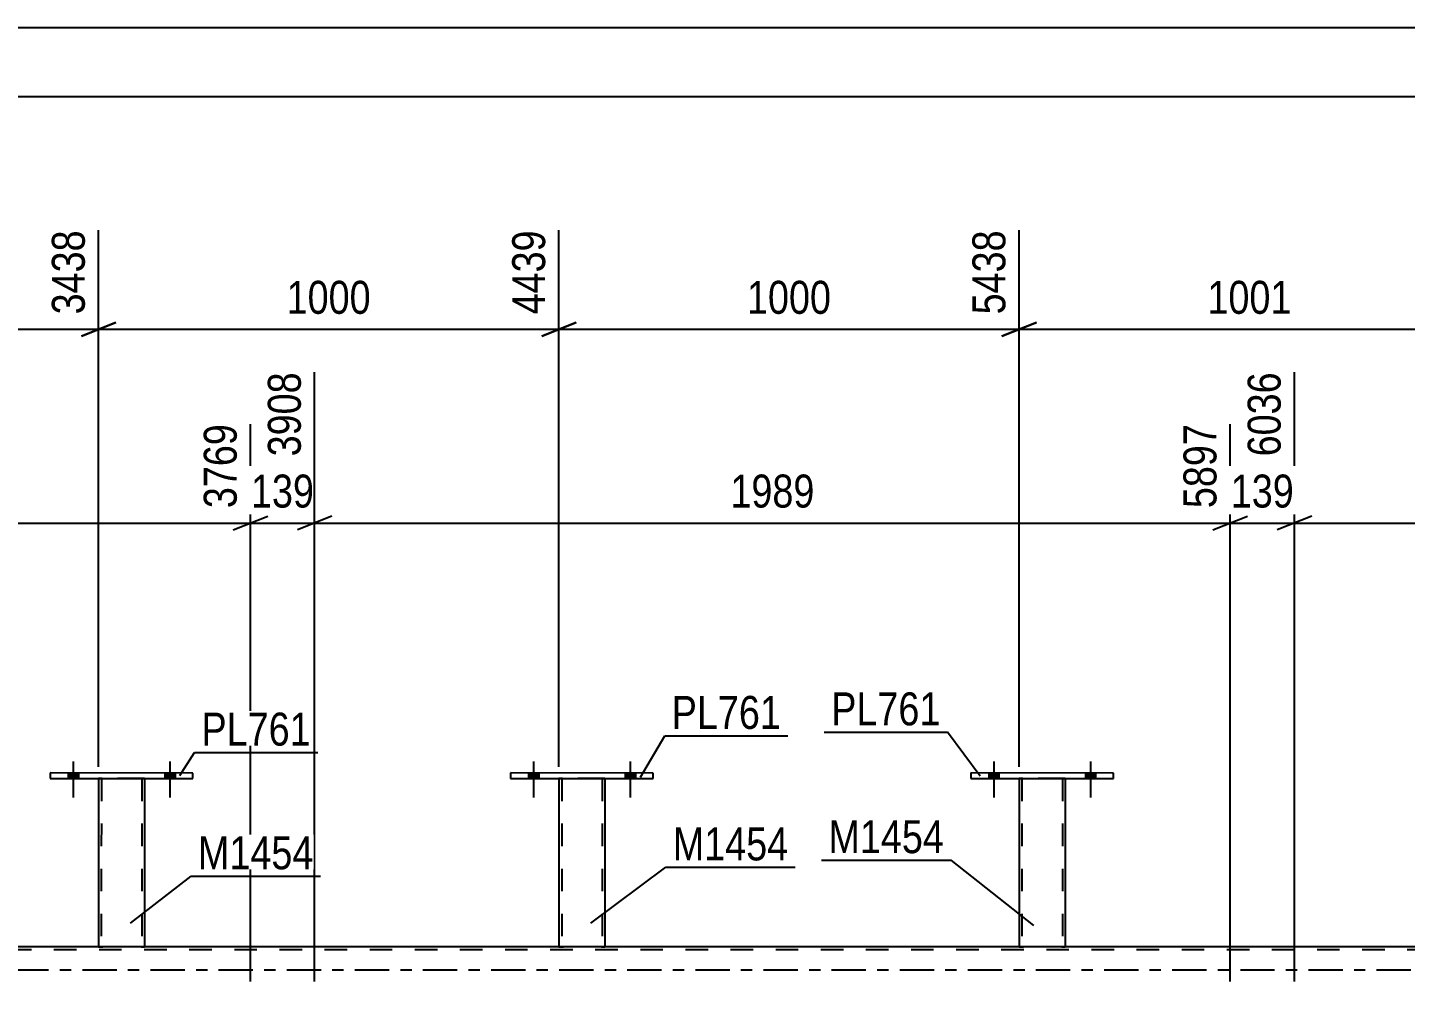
# Model space of a CAD drawing. Header units: millimetres. Extents: x 0 to 841, y 0 to 594.
# Drawn here: x 176.8 to 296.6, y 421.8 to 504.7 of the extents above; entities that cross this region are included whole.
import ezdxf

# ---------------------------------------------------------------- set-up
doc = ezdxf.new("R2010")
doc.units = ezdxf.units.MM
doc.linetypes.add('DXK_LINE_DOT2', pattern=[3.9198, 1.9599, -1.9599])
doc.linetypes.add('DXK_LINE_DOT3', pattern=[5.9187, 2.979, -0.9799, 0.9799, -0.9799])
doc.styles.add('Arial Narrow', font='ARIALN.TTF', dxfattribs={"height": 0.2})

# ---------------------------------------------------------------- blocks, each defined once
blk = doc.blocks.new('Part-122570569-5436 - 5143')
at = {"color": 2, "linetype": 'Continuous'}
for p, q in [((218.82, 439.88), (218.82, 439.4)), ((231.22, 439.87), (218.82, 439.88)), ((231.22, 439.39), (231.22, 439.87)), ((218.82, 439.4), (231.22, 439.39))]:
    blk.add_line(p, q, dxfattribs=at)
blk = doc.blocks.new('Part-122570569-5201 - 5143')
at = {"color": 7, "linetype": 'DXK_LINE_DOT2'}
for p, q in [((745.55, 424.52), (45.48, 424.52)), ((187.01, 424.76), (183.01, 424.76)), ((227.02, 424.76), (223.02, 424.76)), ((267.01, 424.76), (263.01, 424.76))]:
    blk.add_line(p, q, dxfattribs=at)
at = {"color": 2, "linetype": 'Continuous'}
for p, q in [((183.01, 424.76), (147.01, 424.76)), ((223.02, 424.76), (187.01, 424.76)), ((263.01, 424.76), (227.02, 424.76)), ((303.01, 424.76), (267.01, 424.76))]:
    blk.add_line(p, q, dxfattribs=at)
at = {"color": 7, "linetype": 'DXK_LINE_DOT3'}
blk.add_line((45.48, 422.76), (745.55, 422.76), dxfattribs=at)
blk = doc.blocks.new('Part-122570569-5396 - 5143')
at = {"color": 2, "linetype": 'Continuous'}
for p, q in [((178.82, 439.88), (178.82, 439.4)), ((191.22, 439.87), (178.82, 439.88)), ((191.22, 439.39), (191.22, 439.87)), ((178.82, 439.4), (191.22, 439.39))]:
    blk.add_line(p, q, dxfattribs=at)
blk = doc.blocks.new('Bolt-122570569-5492 - 5143')
at = {"linetype": 'Continuous'}
for points in [[(180.38, 439.4), (181.26, 439.4), (181.26, 439.88), (180.38, 439.88)], [(188.78, 439.39), (189.66, 439.39), (189.66, 439.87), (188.78, 439.87)]]:
    blk.add_hatch(color=1, dxfattribs=at).paths.add_polyline_path(points)
at = {"color": 1, "linetype": 'Continuous'}
for p, q in [((180.82, 440.88), (180.82, 437.76)), ((189.22, 440.87), (189.22, 437.75)), ((180.38, 439.88), (180.38, 439.4)), ((181.26, 439.88), (181.26, 439.4)), ((188.78, 439.87), (188.78, 439.39)), ((189.66, 439.87), (189.66, 439.39))]:
    blk.add_line(p, q, dxfattribs=at)
blk = doc.blocks.new('Bolt-122570569-5377 - 5143')
at = {"linetype": 'Continuous'}
for points in [[(180.38, 439.4), (181.26, 439.4), (181.26, 439.88), (180.38, 439.88)], [(188.78, 439.39), (189.66, 439.39), (189.66, 439.87), (188.78, 439.87)]]:
    blk.add_hatch(color=1, dxfattribs=at).paths.add_polyline_path(points)
at = {"color": 1, "linetype": 'Continuous'}
for p, q in [((180.82, 440.88), (180.82, 437.76)), ((189.22, 440.87), (189.22, 437.75)), ((180.38, 439.88), (180.38, 439.4)), ((181.26, 439.88), (181.26, 439.4)), ((188.78, 439.87), (188.78, 439.39)), ((189.66, 439.87), (189.66, 439.39))]:
    blk.add_line(p, q, dxfattribs=at)
blk = doc.blocks.new('Part-122570569-5391 - 5143')
at = {"color": 2, "linetype": 'Continuous'}
for p, q in [((183.02, 439.4), (183.01, 424.76)), ((187.02, 439.4), (187.01, 424.76)), ((183.05, 424.76), (183.01, 424.76)), ((183.15, 424.76), (183.05, 424.76)), ((183.31, 424.76), (183.15, 424.76)), ((186.72, 424.76), (183.31, 424.76)), ((186.87, 424.76), (186.72, 424.76)), ((186.98, 424.76), (186.87, 424.76)), ((187.01, 424.76), (186.98, 424.76))]:
    blk.add_line(p, q, dxfattribs=at)
at = {"color": 7, "linetype": 'DXK_LINE_DOT2'}
for p, q in [((183.02, 439.4), (183.02, 439.4)), ((183.02, 439.4), (183.02, 439.4)), ((183.02, 439.4), (183.02, 439.4)), ((183.05, 439.4), (183.02, 439.4)), ((183.02, 439.4), (183.05, 439.4)), ((183.16, 439.4), (183.05, 439.4)), ((183.05, 439.4), (183.16, 439.4)), ((183.31, 439.4), (183.16, 439.4)), ((183.16, 439.4), (183.31, 439.4)), ((183.26, 439.4), (183.25, 424.76)), ((183.26, 439.4), (183.26, 439.4)), ((183.28, 439.4), (183.26, 439.4)), ((183.26, 439.4), (183.28, 439.4)), ((183.33, 439.4), (183.28, 439.4)), ((183.28, 439.4), (183.33, 439.4)), ((186.72, 439.4), (183.31, 439.4)), ((186.72, 439.4), (183.31, 439.4)), ((186.63, 439.4), (183.33, 439.4)), ((183.33, 439.4), (183.41, 439.4)), ((186.71, 439.4), (183.41, 439.4)), ((186.71, 439.4), (186.63, 439.4)), ((186.76, 439.4), (186.71, 439.4)), ((186.71, 439.4), (186.76, 439.4)), ((186.72, 439.4), (186.88, 439.4)), ((186.88, 439.4), (186.72, 439.4)), ((186.78, 439.4), (186.76, 439.4)), ((186.76, 439.4), (186.78, 439.4)), ((186.78, 439.4), (186.77, 424.76)), ((186.78, 439.4), (186.78, 439.4)), ((186.88, 439.4), (186.98, 439.4)), ((186.98, 439.4), (186.88, 439.4)), ((186.98, 439.4), (187.02, 439.4)), ((187.02, 439.4), (186.98, 439.4)), ((187.02, 439.4), (187.02, 439.4)), ((187.02, 439.4), (187.02, 439.4)), ((187.02, 439.4), (187.02, 439.4)), ((183.01, 424.76), (183.05, 424.76)), ((183.05, 424.76), (183.15, 424.76)), ((183.15, 424.76), (183.31, 424.76)), ((183.27, 424.76), (183.25, 424.76)), ((183.25, 424.76), (183.27, 424.76)), ((183.32, 424.76), (183.27, 424.76)), ((183.27, 424.76), (183.32, 424.76)), ((186.72, 424.76), (183.31, 424.76)), ((186.62, 424.76), (183.32, 424.76)), ((183.32, 424.76), (183.4, 424.76)), ((186.75, 424.76), (183.4, 424.76)), ((186.7, 424.76), (186.62, 424.76)), ((186.75, 424.76), (186.7, 424.76)), ((186.72, 424.76), (186.87, 424.76)), ((186.77, 424.76), (186.75, 424.76)), ((186.75, 424.76), (186.77, 424.76)), ((186.87, 424.76), (186.98, 424.76)), ((186.98, 424.76), (187.01, 424.76))]:
    blk.add_line(p, q, dxfattribs=at)
blk = doc.blocks.new('Part-122570569-5426 - 5143')
at = {"color": 2, "linetype": 'Continuous'}
for p, q in [((258.81, 439.88), (258.81, 439.4)), ((271.21, 439.87), (258.81, 439.88)), ((271.21, 439.39), (271.21, 439.87)), ((258.81, 439.4), (271.21, 439.39))]:
    blk.add_line(p, q, dxfattribs=at)
blk = doc.blocks.new('Part-122570569-5431 - 5143')
at = {"color": 2, "linetype": 'Continuous'}
for p, q in [((223.02, 439.4), (223.02, 424.76)), ((227.02, 439.4), (227.02, 424.76)), ((223.05, 424.76), (223.02, 424.76)), ((223.16, 424.76), (223.05, 424.76)), ((223.31, 424.76), (223.16, 424.76)), ((226.72, 424.76), (223.31, 424.76)), ((226.88, 424.76), (226.72, 424.76)), ((226.98, 424.76), (226.88, 424.76)), ((227.02, 424.76), (226.98, 424.76))]:
    blk.add_line(p, q, dxfattribs=at)
at = {"color": 7, "linetype": 'DXK_LINE_DOT2'}
for p, q in [((223.02, 439.4), (223.02, 439.4)), ((223.02, 439.4), (223.02, 439.4)), ((223.02, 439.4), (223.02, 439.4)), ((223.06, 439.4), (223.02, 439.4)), ((223.02, 439.4), (223.06, 439.4)), ((223.16, 439.4), (223.06, 439.4)), ((223.06, 439.4), (223.16, 439.4)), ((223.32, 439.4), (223.16, 439.4)), ((223.16, 439.4), (223.32, 439.4)), ((223.26, 439.4), (223.26, 439.4)), ((223.26, 439.4), (223.26, 424.76)), ((223.28, 439.4), (223.26, 439.4)), ((223.26, 439.4), (223.28, 439.4)), ((223.33, 439.4), (223.28, 439.4)), ((223.28, 439.4), (223.33, 439.4)), ((226.73, 439.4), (223.32, 439.4)), ((226.73, 439.4), (223.32, 439.4)), ((226.63, 439.4), (223.33, 439.4)), ((223.33, 439.4), (223.41, 439.4)), ((226.71, 439.4), (223.41, 439.4)), ((226.71, 439.4), (226.63, 439.4)), ((226.76, 439.4), (226.71, 439.4)), ((226.71, 439.4), (226.76, 439.4)), ((226.73, 439.4), (226.88, 439.4)), ((226.88, 439.4), (226.73, 439.4)), ((226.78, 439.4), (226.76, 439.4)), ((226.76, 439.4), (226.78, 439.4)), ((226.78, 439.4), (226.78, 439.4)), ((226.78, 439.4), (226.78, 424.76)), ((226.88, 439.4), (226.99, 439.4)), ((226.99, 439.4), (226.88, 439.4)), ((226.99, 439.4), (227.02, 439.4)), ((227.02, 439.4), (226.99, 439.4)), ((227.02, 439.4), (227.02, 439.4)), ((227.02, 439.4), (227.02, 439.4)), ((227.02, 439.4), (227.02, 439.4)), ((223.02, 424.76), (223.05, 424.76)), ((223.05, 424.76), (223.16, 424.76)), ((223.16, 424.76), (223.31, 424.76)), ((223.28, 424.76), (223.26, 424.76)), ((223.26, 424.76), (223.28, 424.76)), ((223.33, 424.76), (223.28, 424.76)), ((223.28, 424.76), (223.33, 424.76)), ((226.72, 424.76), (223.31, 424.76)), ((226.63, 424.76), (223.33, 424.76)), ((223.33, 424.76), (223.41, 424.76)), ((226.76, 424.76), (223.41, 424.76)), ((226.71, 424.76), (226.63, 424.76)), ((226.76, 424.76), (226.71, 424.76)), ((226.72, 424.76), (226.88, 424.76)), ((226.78, 424.76), (226.76, 424.76)), ((226.76, 424.76), (226.78, 424.76)), ((226.88, 424.76), (226.98, 424.76)), ((226.98, 424.76), (227.02, 424.76))]:
    blk.add_line(p, q, dxfattribs=at)
blk = doc.blocks.new('Part-122570569-5465 - 5143')
at = {"color": 2, "linetype": 'Continuous'}
for p, q in [((263.01, 439.4), (263.01, 424.76)), ((267.01, 439.4), (267.01, 424.76)), ((263.04, 424.76), (263.01, 424.76)), ((263.15, 424.76), (263.04, 424.76)), ((263.3, 424.76), (263.15, 424.76)), ((266.71, 424.76), (263.3, 424.76)), ((266.87, 424.76), (266.71, 424.76)), ((266.97, 424.76), (266.87, 424.76)), ((267.01, 424.76), (266.97, 424.76))]:
    blk.add_line(p, q, dxfattribs=at)
at = {"color": 7, "linetype": 'DXK_LINE_DOT2'}
for p, q in [((263.01, 439.4), (263.01, 439.4)), ((263.01, 439.4), (263.01, 439.4)), ((263.01, 439.4), (263.01, 439.4)), ((263.05, 439.4), (263.01, 439.4)), ((263.01, 439.4), (263.05, 439.4)), ((263.15, 439.4), (263.05, 439.4)), ((263.05, 439.4), (263.15, 439.4)), ((263.31, 439.4), (263.15, 439.4)), ((263.15, 439.4), (263.31, 439.4)), ((263.25, 439.4), (263.25, 439.4)), ((263.25, 439.4), (263.25, 424.76)), ((263.27, 439.4), (263.25, 439.4)), ((263.25, 439.4), (263.27, 439.4)), ((263.32, 439.4), (263.27, 439.4)), ((263.27, 439.4), (263.32, 439.4)), ((266.72, 439.4), (263.31, 439.4)), ((266.72, 439.4), (263.31, 439.4)), ((266.62, 439.4), (263.32, 439.4)), ((263.32, 439.4), (263.4, 439.4)), ((266.7, 439.4), (263.4, 439.4)), ((266.7, 439.4), (266.62, 439.4)), ((266.75, 439.4), (266.7, 439.4)), ((266.7, 439.4), (266.75, 439.4)), ((266.72, 439.4), (266.87, 439.4)), ((266.87, 439.4), (266.72, 439.4)), ((266.77, 439.4), (266.75, 439.4)), ((266.75, 439.4), (266.77, 439.4)), ((266.77, 439.4), (266.77, 439.4)), ((266.77, 439.4), (266.77, 424.76)), ((266.87, 439.4), (266.98, 439.4)), ((266.98, 439.4), (266.87, 439.4)), ((266.98, 439.4), (267.01, 439.4)), ((267.01, 439.4), (266.98, 439.4)), ((267.01, 439.4), (267.01, 439.4)), ((267.01, 439.4), (267.01, 439.4)), ((267.01, 439.4), (267.01, 439.4)), ((263.01, 424.76), (263.04, 424.76)), ((263.04, 424.76), (263.15, 424.76)), ((263.15, 424.76), (263.3, 424.76)), ((263.27, 424.76), (263.25, 424.76)), ((263.25, 424.76), (263.27, 424.76)), ((263.32, 424.76), (263.27, 424.76)), ((263.27, 424.76), (263.32, 424.76)), ((266.71, 424.76), (263.3, 424.76)), ((266.62, 424.76), (263.32, 424.76)), ((263.32, 424.76), (263.4, 424.76)), ((266.75, 424.76), (263.4, 424.76)), ((266.7, 424.76), (266.62, 424.76)), ((266.75, 424.76), (266.7, 424.76)), ((266.71, 424.76), (266.87, 424.76)), ((266.77, 424.76), (266.75, 424.76)), ((266.75, 424.76), (266.77, 424.76)), ((266.87, 424.76), (266.97, 424.76)), ((266.97, 424.76), (267.01, 424.76))]:
    blk.add_line(p, q, dxfattribs=at)
blk = doc.blocks.new('Bolt-122570569-5482 - 5143')
at = {"linetype": 'Continuous'}
for points in [[(260.37, 439.4), (261.25, 439.4), (261.25, 439.88), (260.37, 439.88)], [(268.77, 439.39), (269.65, 439.39), (269.65, 439.87), (268.77, 439.87)]]:
    blk.add_hatch(color=1, dxfattribs=at).paths.add_polyline_path(points)
at = {"color": 1, "linetype": 'Continuous'}
for p, q in [((260.81, 440.88), (260.81, 437.76)), ((269.21, 440.87), (269.21, 437.75)), ((260.37, 439.88), (260.37, 439.4)), ((261.25, 439.88), (261.25, 439.4)), ((268.77, 439.87), (268.77, 439.39)), ((269.65, 439.87), (269.65, 439.39))]:
    blk.add_line(p, q, dxfattribs=at)
blk = doc.blocks.new('Bolt-122570569-5491 - 5143')
at = {"linetype": 'Continuous'}
for points in [[(220.38, 439.4), (221.26, 439.4), (221.26, 439.88), (220.38, 439.88)], [(228.78, 439.39), (229.66, 439.39), (229.66, 439.87), (228.78, 439.87)]]:
    blk.add_hatch(color=1, dxfattribs=at).paths.add_polyline_path(points)
at = {"color": 1, "linetype": 'Continuous'}
for p, q in [((220.82, 440.88), (220.82, 437.76)), ((229.22, 440.87), (229.22, 437.75)), ((220.38, 439.88), (220.38, 439.4)), ((221.26, 439.88), (221.26, 439.4)), ((228.78, 439.87), (228.78, 439.39)), ((229.66, 439.87), (229.66, 439.39))]:
    blk.add_line(p, q, dxfattribs=at)
blk = doc.blocks.new('Bolt-122570569-5615 - 5143')
at = {"linetype": 'Continuous'}
for points in [[(260.37, 439.4), (261.25, 439.4), (261.25, 439.88), (260.37, 439.88)], [(268.77, 439.39), (269.65, 439.39), (269.65, 439.87), (268.77, 439.87)]]:
    blk.add_hatch(color=1, dxfattribs=at).paths.add_polyline_path(points)
at = {"color": 1, "linetype": 'Continuous'}
for p, q in [((260.81, 440.88), (260.81, 437.76)), ((269.21, 440.87), (269.21, 437.75)), ((260.37, 439.88), (260.37, 439.4)), ((261.25, 439.88), (261.25, 439.4)), ((268.77, 439.87), (268.77, 439.39)), ((269.65, 439.87), (269.65, 439.39))]:
    blk.add_line(p, q, dxfattribs=at)
blk = doc.blocks.new('Bolt-122570569-5616 - 5143')
at = {"linetype": 'Continuous'}
for points in [[(220.38, 439.4), (221.26, 439.4), (221.26, 439.88), (220.38, 439.88)], [(228.78, 439.39), (229.66, 439.39), (229.66, 439.87), (228.78, 439.87)]]:
    blk.add_hatch(color=1, dxfattribs=at).paths.add_polyline_path(points)
at = {"color": 1, "linetype": 'Continuous'}
for p, q in [((220.82, 440.88), (220.82, 437.76)), ((229.22, 440.87), (229.22, 437.75)), ((220.38, 439.88), (220.38, 439.4)), ((221.26, 439.88), (221.26, 439.4)), ((228.78, 439.87), (228.78, 439.39)), ((229.66, 439.87), (229.66, 439.39))]:
    blk.add_line(p, q, dxfattribs=at)
blk = doc.blocks.new('StraightDimension-122570569-4570 - 3910')
at = {"color": 7, "linetype": 'Continuous'}
blk.add_line((63.4, 498.68), (756.44, 498.68), dxfattribs=at)
blk = doc.blocks.new('StraightDimension-122570569-9628 - 3910')
at = {"color": 7, "linetype": 'Continuous'}
blk.add_line((64.04, 504.67), (755.8, 504.67), dxfattribs=at)
blk = doc.blocks.new('StraightDimension-122570569-17855 - 5143')
at = {"color": 7, "linetype": 'Continuous'}
for p, q in [((263.01, 440.4), (263.01, 487.05)), ((303.05, 440.4), (303.05, 487.05)), ((264.51, 479.04), (261.51, 477.84)), ((301.55, 477.84), (304.55, 479.04)), ((263.01, 478.44), (303.05, 478.44))]:
    blk.add_line(p, q, dxfattribs=at)
at = {"color": 0}
blk.add_wipeout([(287.29, 479.19), (287.29, 483.39), (278.77, 483.39), (278.77, 479.19)], dxfattribs=at)
at = {"color": 3, "style": 'Arial Narrow'}
blk.add_text('1001', height=2.863, dxfattribs=at).set_placement((279.37, 479.79))
at = {"color": 0, "linetype": 'Continuous'}
blk.add_wipeout([(302.45, 487.65), (298.25, 487.65), (298.25, 479.14), (302.45, 479.14)], dxfattribs=at)
at = {"color": 3, "linetype": 'Continuous', "style": 'Arial Narrow'}
blk.add_text('6439', height=2.863, rotation=90.0002, dxfattribs=at).set_placement((301.85, 479.74))
blk = doc.blocks.new('StraightDimension-122570569-6590 - 5143')
at = {"color": 7, "linetype": 'Continuous'}
for p, q in [((112.4, 421.76), (112.4, 470.21)), ((196.22, 421.76), (196.22, 470.21)), ((113.9, 462.2), (110.9, 461)), ((194.72, 461), (197.72, 462.2)), ((112.4, 461.6), (196.22, 461.6))]:
    blk.add_line(p, q, dxfattribs=at)
at = {"color": 0}
blk.add_wipeout([(158.57, 462.35), (158.57, 466.55), (150.05, 466.55), (150.05, 462.35)], dxfattribs=at)
at = {"color": 3, "style": 'Arial Narrow'}
blk.add_text('2095', height=2.863, dxfattribs=at).set_placement((150.65, 462.95))
at = {"color": 0, "linetype": 'Continuous'}
blk.add_wipeout([(195.62, 470.81), (191.42, 470.81), (191.42, 462.3), (195.62, 462.3)], dxfattribs=at)
at = {"color": 3, "linetype": 'Continuous', "style": 'Arial Narrow'}
blk.add_text('3769', height=2.863, rotation=90.0002, dxfattribs=at).set_placement((195.02, 462.9))
blk = doc.blocks.new('StraightDimension-122570569-6575 - 5143')
at = {"color": 7, "linetype": 'Continuous'}
for p, q in [((201.79, 421.76), (201.79, 474.71)), ((196.22, 421.76), (196.22, 470.21)), ((194.72, 461), (197.72, 462.2)), ((203.29, 462.2), (200.29, 461)), ((196.22, 461.6), (201.79, 461.6))]:
    blk.add_line(p, q, dxfattribs=at)
at = {"color": 0}
blk.add_wipeout([(202.35, 462.35), (202.35, 466.55), (195.66, 466.55), (195.66, 462.35)], dxfattribs=at)
at = {"color": 3, "style": 'Arial Narrow'}
blk.add_text('139', height=2.863, dxfattribs=at).set_placement((196.26, 462.95))
at = {"color": 0, "linetype": 'Continuous'}
blk.add_wipeout([(201.19, 475.31), (196.99, 475.31), (196.99, 466.8), (201.19, 466.8)], dxfattribs=at)
at = {"color": 3, "linetype": 'Continuous', "style": 'Arial Narrow'}
blk.add_text('3908', height=2.863, rotation=90.0002, dxfattribs=at).set_placement((200.59, 467.4))
blk = doc.blocks.new('StraightDimension-122570569-6556 - 5143')
at = {"color": 7, "linetype": 'Continuous'}
for p, q in [((201.79, 421.76), (201.79, 474.71)), ((281.35, 421.76), (281.35, 470.21)), ((203.29, 462.2), (200.29, 461)), ((279.85, 461), (282.85, 462.2)), ((201.79, 461.6), (281.35, 461.6))]:
    blk.add_line(p, q, dxfattribs=at)
at = {"color": 0}
blk.add_wipeout([(245.83, 462.35), (245.83, 466.55), (237.32, 466.55), (237.32, 462.35)], dxfattribs=at)
at = {"color": 3, "style": 'Arial Narrow'}
blk.add_text('1989', height=2.863, dxfattribs=at).set_placement((237.92, 462.95))
at = {"color": 0, "linetype": 'Continuous'}
blk.add_wipeout([(280.75, 470.81), (276.55, 470.81), (276.55, 462.3), (280.75, 462.3)], dxfattribs=at)
at = {"color": 3, "linetype": 'Continuous', "style": 'Arial Narrow'}
blk.add_text('5897', height=2.863, rotation=90.0002, dxfattribs=at).set_placement((280.15, 462.9))
blk = doc.blocks.new('StraightDimension-122570569-6522 - 5143')
at = {"color": 7, "linetype": 'Continuous'}
for p, q in [((286.93, 421.76), (286.93, 474.71)), ((366.49, 421.76), (366.49, 470.21)), ((288.43, 462.2), (285.43, 461)), ((364.99, 461), (367.99, 462.2)), ((286.93, 461.6), (366.49, 461.6))]:
    blk.add_line(p, q, dxfattribs=at)
at = {"color": 0}
blk.add_wipeout([(330.96, 462.35), (330.96, 466.55), (322.45, 466.55), (322.45, 462.35)], dxfattribs=at)
at = {"color": 3, "style": 'Arial Narrow'}
blk.add_text('1989', height=2.863, dxfattribs=at).set_placement((323.05, 462.95))
at = {"color": 0, "linetype": 'Continuous'}
blk.add_wipeout([(365.89, 470.81), (361.69, 470.81), (361.69, 462.3), (365.89, 462.3)], dxfattribs=at)
at = {"color": 3, "linetype": 'Continuous', "style": 'Arial Narrow'}
blk.add_text('8025', height=2.863, rotation=90.0002, dxfattribs=at).set_placement((365.29, 462.9))
blk = doc.blocks.new('StraightDimension-122570569-6537 - 5143')
at = {"color": 7, "linetype": 'Continuous'}
for p, q in [((286.93, 421.76), (286.93, 474.71)), ((281.35, 421.76), (281.35, 470.21)), ((279.85, 461), (282.85, 462.2)), ((288.43, 462.2), (285.43, 461)), ((281.35, 461.6), (286.93, 461.6))]:
    blk.add_line(p, q, dxfattribs=at)
at = {"color": 0}
blk.add_wipeout([(287.48, 462.35), (287.48, 466.55), (280.8, 466.55), (280.8, 462.35)], dxfattribs=at)
at = {"color": 3, "style": 'Arial Narrow'}
blk.add_text('139', height=2.863, dxfattribs=at).set_placement((281.4, 462.95))
at = {"color": 0, "linetype": 'Continuous'}
blk.add_wipeout([(286.33, 475.31), (282.13, 475.31), (282.13, 466.8), (286.33, 466.8)], dxfattribs=at)
at = {"color": 3, "linetype": 'Continuous', "style": 'Arial Narrow'}
blk.add_text('6036', height=2.863, rotation=90.0002, dxfattribs=at).set_placement((285.73, 467.4))
blk = doc.blocks.new('StraightDimension-122570569-17856 - 5143')
at = {"color": 7, "linetype": 'Continuous'}
for p, q in [((223.02, 440.4), (223.02, 487.05)), ((263.01, 440.4), (263.01, 487.05)), ((224.52, 479.04), (221.52, 477.84)), ((261.51, 477.84), (264.51, 479.04)), ((223.02, 478.44), (263.01, 478.44))]:
    blk.add_line(p, q, dxfattribs=at)
at = {"color": 0}
blk.add_wipeout([(247.27, 479.19), (247.27, 483.39), (238.76, 483.39), (238.76, 479.19)], dxfattribs=at)
at = {"color": 3, "style": 'Arial Narrow'}
blk.add_text('1000', height=2.863, dxfattribs=at).set_placement((239.36, 479.79))
at = {"color": 0, "linetype": 'Continuous'}
blk.add_wipeout([(262.41, 487.65), (258.21, 487.65), (258.21, 479.14), (262.41, 479.14)], dxfattribs=at)
at = {"color": 3, "linetype": 'Continuous', "style": 'Arial Narrow'}
blk.add_text('5438', height=2.863, rotation=90.0002, dxfattribs=at).set_placement((261.81, 479.74))
blk = doc.blocks.new('StraightDimension-122570569-17857 - 5143')
at = {"color": 7, "linetype": 'Continuous'}
for p, q in [((183.02, 440.4), (183.02, 487.05)), ((223.02, 440.4), (223.02, 487.05)), ((184.52, 479.04), (181.52, 477.84)), ((221.52, 477.84), (224.52, 479.04)), ((183.02, 478.44), (223.02, 478.44))]:
    blk.add_line(p, q, dxfattribs=at)
at = {"color": 0}
blk.add_wipeout([(207.28, 479.19), (207.28, 483.39), (198.76, 483.39), (198.76, 479.19)], dxfattribs=at)
at = {"color": 3, "style": 'Arial Narrow'}
blk.add_text('1000', height=2.863, dxfattribs=at).set_placement((199.36, 479.79))
at = {"color": 0, "linetype": 'Continuous'}
blk.add_wipeout([(222.42, 487.65), (218.22, 487.65), (218.22, 479.14), (222.42, 479.14)], dxfattribs=at)
at = {"color": 3, "linetype": 'Continuous', "style": 'Arial Narrow'}
blk.add_text('4439', height=2.863, rotation=90.0002, dxfattribs=at).set_placement((221.82, 479.74))
blk = doc.blocks.new('StraightDimension-122570569-17858 - 5143')
at = {"color": 7, "linetype": 'Continuous'}
for p, q in [((143.01, 440.4), (143.01, 487.05)), ((183.02, 440.4), (183.02, 487.05)), ((144.51, 479.04), (141.51, 477.84)), ((181.52, 477.84), (184.52, 479.04)), ((143.01, 478.44), (183.02, 478.44))]:
    blk.add_line(p, q, dxfattribs=at)
at = {"color": 0}
blk.add_wipeout([(167.27, 479.19), (167.27, 483.39), (158.76, 483.39), (158.76, 479.19)], dxfattribs=at)
at = {"color": 3, "style": 'Arial Narrow'}
blk.add_text('1000', height=2.863, dxfattribs=at).set_placement((159.36, 479.79))
at = {"color": 0, "linetype": 'Continuous'}
blk.add_wipeout([(182.42, 487.65), (178.22, 487.65), (178.22, 479.14), (182.42, 479.14)], dxfattribs=at)
at = {"color": 3, "linetype": 'Continuous', "style": 'Arial Narrow'}
blk.add_text('3438', height=2.863, rotation=90.0002, dxfattribs=at).set_placement((181.82, 479.74))
blk = doc.blocks.new('Mark-122570569-5432 - 5143')
at = {"color": 30, "linetype": 'Continuous'}
for p, q in [((230.12, 439.52), (232.22, 443.11)), ((232.22, 443.11), (242.92, 443.11))]:
    blk.add_line(p, q, dxfattribs=at)
at = {"color": 0}
blk.add_wipeout([(242.32, 443.71), (242.32, 446.71), (232.82, 446.71), (232.82, 443.71)], dxfattribs=at)
blk.add_wipeout([(242.32, 443.71), (242.32, 446.71), (232.82, 446.71), (232.82, 443.71)], dxfattribs=at)
at = {"color": 3, "style": 'Arial Narrow'}
blk.add_text('PL761', height=2.863, dxfattribs=at).set_placement((232.82, 443.71))
blk = doc.blocks.new('Mark-122570569-5392 - 5143')
at = {"color": 30, "linetype": 'Continuous'}
for p, q in [((190.09, 439.65), (191.36, 441.66)), ((191.36, 441.66), (202.07, 441.66))]:
    blk.add_line(p, q, dxfattribs=at)
at = {"color": 0}
blk.add_wipeout([(201.47, 442.26), (201.47, 445.26), (191.96, 445.26), (191.96, 442.26)], dxfattribs=at)
blk.add_wipeout([(201.47, 442.26), (201.47, 445.26), (191.96, 445.26), (191.96, 442.26)], dxfattribs=at)
at = {"color": 3, "style": 'Arial Narrow'}
blk.add_text('PL761', height=2.863, dxfattribs=at).set_placement((191.96, 442.26))
blk = doc.blocks.new('Mark-122570569-5387 - 5143')
at = {"color": 30, "linetype": 'Continuous'}
for p, q in [((185.79, 426.82), (191.05, 430.91)), ((191.05, 430.91), (202.3, 430.91))]:
    blk.add_line(p, q, dxfattribs=at)
at = {"color": 0}
blk.add_wipeout([(201.7, 431.51), (201.7, 434.51), (191.65, 434.51), (191.65, 431.51)], dxfattribs=at)
blk.add_wipeout([(201.7, 431.51), (201.7, 434.51), (191.65, 434.51), (191.65, 431.51)], dxfattribs=at)
at = {"color": 3, "style": 'Arial Narrow'}
blk.add_text('M1454', height=2.863, dxfattribs=at).set_placement((191.65, 431.51))
blk = doc.blocks.new('Mark-122570569-5422 - 5143')
at = {"color": 30, "linetype": 'Continuous'}
for p in [(246.08, 443.42), (259.61, 439.59)]:
    blk.add_line(p, (256.79, 443.42), dxfattribs=at)
at = {"color": 0}
blk.add_wipeout([(256.19, 444.02), (256.19, 447.02), (246.68, 447.02), (246.68, 444.02)], dxfattribs=at)
blk.add_wipeout([(256.19, 444.02), (256.19, 447.02), (246.68, 447.02), (246.68, 444.02)], dxfattribs=at)
at = {"color": 3, "style": 'Arial Narrow'}
blk.add_text('PL761', height=2.863, dxfattribs=at).set_placement((246.68, 444.02))
blk = doc.blocks.new('Mark-122570569-5427 - 5143')
at = {"color": 30, "linetype": 'Continuous'}
for p, q in [((225.79, 426.82), (232.31, 431.68)), ((232.31, 431.68), (243.56, 431.68))]:
    blk.add_line(p, q, dxfattribs=at)
at = {"color": 0}
blk.add_wipeout([(242.96, 432.28), (242.96, 435.28), (232.91, 435.28), (232.91, 432.28)], dxfattribs=at)
blk.add_wipeout([(242.96, 432.28), (242.96, 435.28), (232.91, 435.28), (232.91, 432.28)], dxfattribs=at)
at = {"color": 3, "style": 'Arial Narrow'}
blk.add_text('M1454', height=2.863, dxfattribs=at).set_placement((232.91, 432.28))
blk = doc.blocks.new('Mark-122570569-5461 - 5143')
at = {"color": 30, "linetype": 'Continuous'}
for p in [(245.84, 432.31), (264.27, 426.62)]:
    blk.add_line(p, (257.1, 432.31), dxfattribs=at)
at = {"color": 0}
blk.add_wipeout([(256.5, 432.91), (256.5, 435.91), (246.44, 435.91), (246.44, 432.91)], dxfattribs=at)
blk.add_wipeout([(256.5, 432.91), (256.5, 435.91), (246.44, 435.91), (246.44, 432.91)], dxfattribs=at)
at = {"color": 3, "style": 'Arial Narrow'}
blk.add_text('M1454', height=2.863, dxfattribs=at).set_placement((246.44, 432.91))

msp = doc.modelspace()

# ---------------------------------------------------------------- block references
for name in ['StraightDimension-122570569-4570 - 3910', 'Bolt-122570569-5492 - 5143', 'Bolt-122570569-5377 - 5143', 'Bolt-122570569-5491 - 5143', 'Bolt-122570569-5616 - 5143', 'Bolt-122570569-5482 - 5143', 'Bolt-122570569-5615 - 5143', 'Part-122570569-5396 - 5143', 'Part-122570569-5436 - 5143', 'Part-122570569-5426 - 5143', 'Part-122570569-5391 - 5143', 'Part-122570569-5431 - 5143', 'Part-122570569-5465 - 5143', 'Part-122570569-5201 - 5143']:
    msp.add_blockref(name, (0, 0))

# ---------------------------------------------------------------- next in the draw order: block references
for name in ['StraightDimension-122570569-9628 - 3910', 'StraightDimension-122570569-17855 - 5143', 'StraightDimension-122570569-6590 - 5143']:
    msp.add_blockref(name, (0, 0))

# ---------------------------------------------------------------- next in the draw order: block references
for name in ['StraightDimension-122570569-6575 - 5143', 'StraightDimension-122570569-6522 - 5143']:
    msp.add_blockref(name, (0, 0))

# ---------------------------------------------------------------- next in the draw order: block references
msp.add_blockref('StraightDimension-122570569-6556 - 5143', (0, 0))

# ---------------------------------------------------------------- next in the draw order: block references
for name in ['StraightDimension-122570569-17856 - 5143', 'StraightDimension-122570569-6537 - 5143', 'Mark-122570569-5461 - 5143', 'Mark-122570569-5427 - 5143', 'Mark-122570569-5387 - 5143']:
    msp.add_blockref(name, (0, 0))

# ---------------------------------------------------------------- next in the draw order: block references
for name in ['StraightDimension-122570569-17857 - 5143', 'Mark-122570569-5432 - 5143', 'Mark-122570569-5422 - 5143']:
    msp.add_blockref(name, (0, 0))

# ---------------------------------------------------------------- next in the draw order: block references
for name in ['StraightDimension-122570569-17858 - 5143', 'Mark-122570569-5392 - 5143']:
    msp.add_blockref(name, (0, 0))

doc.saveas('drawing.dxf')
